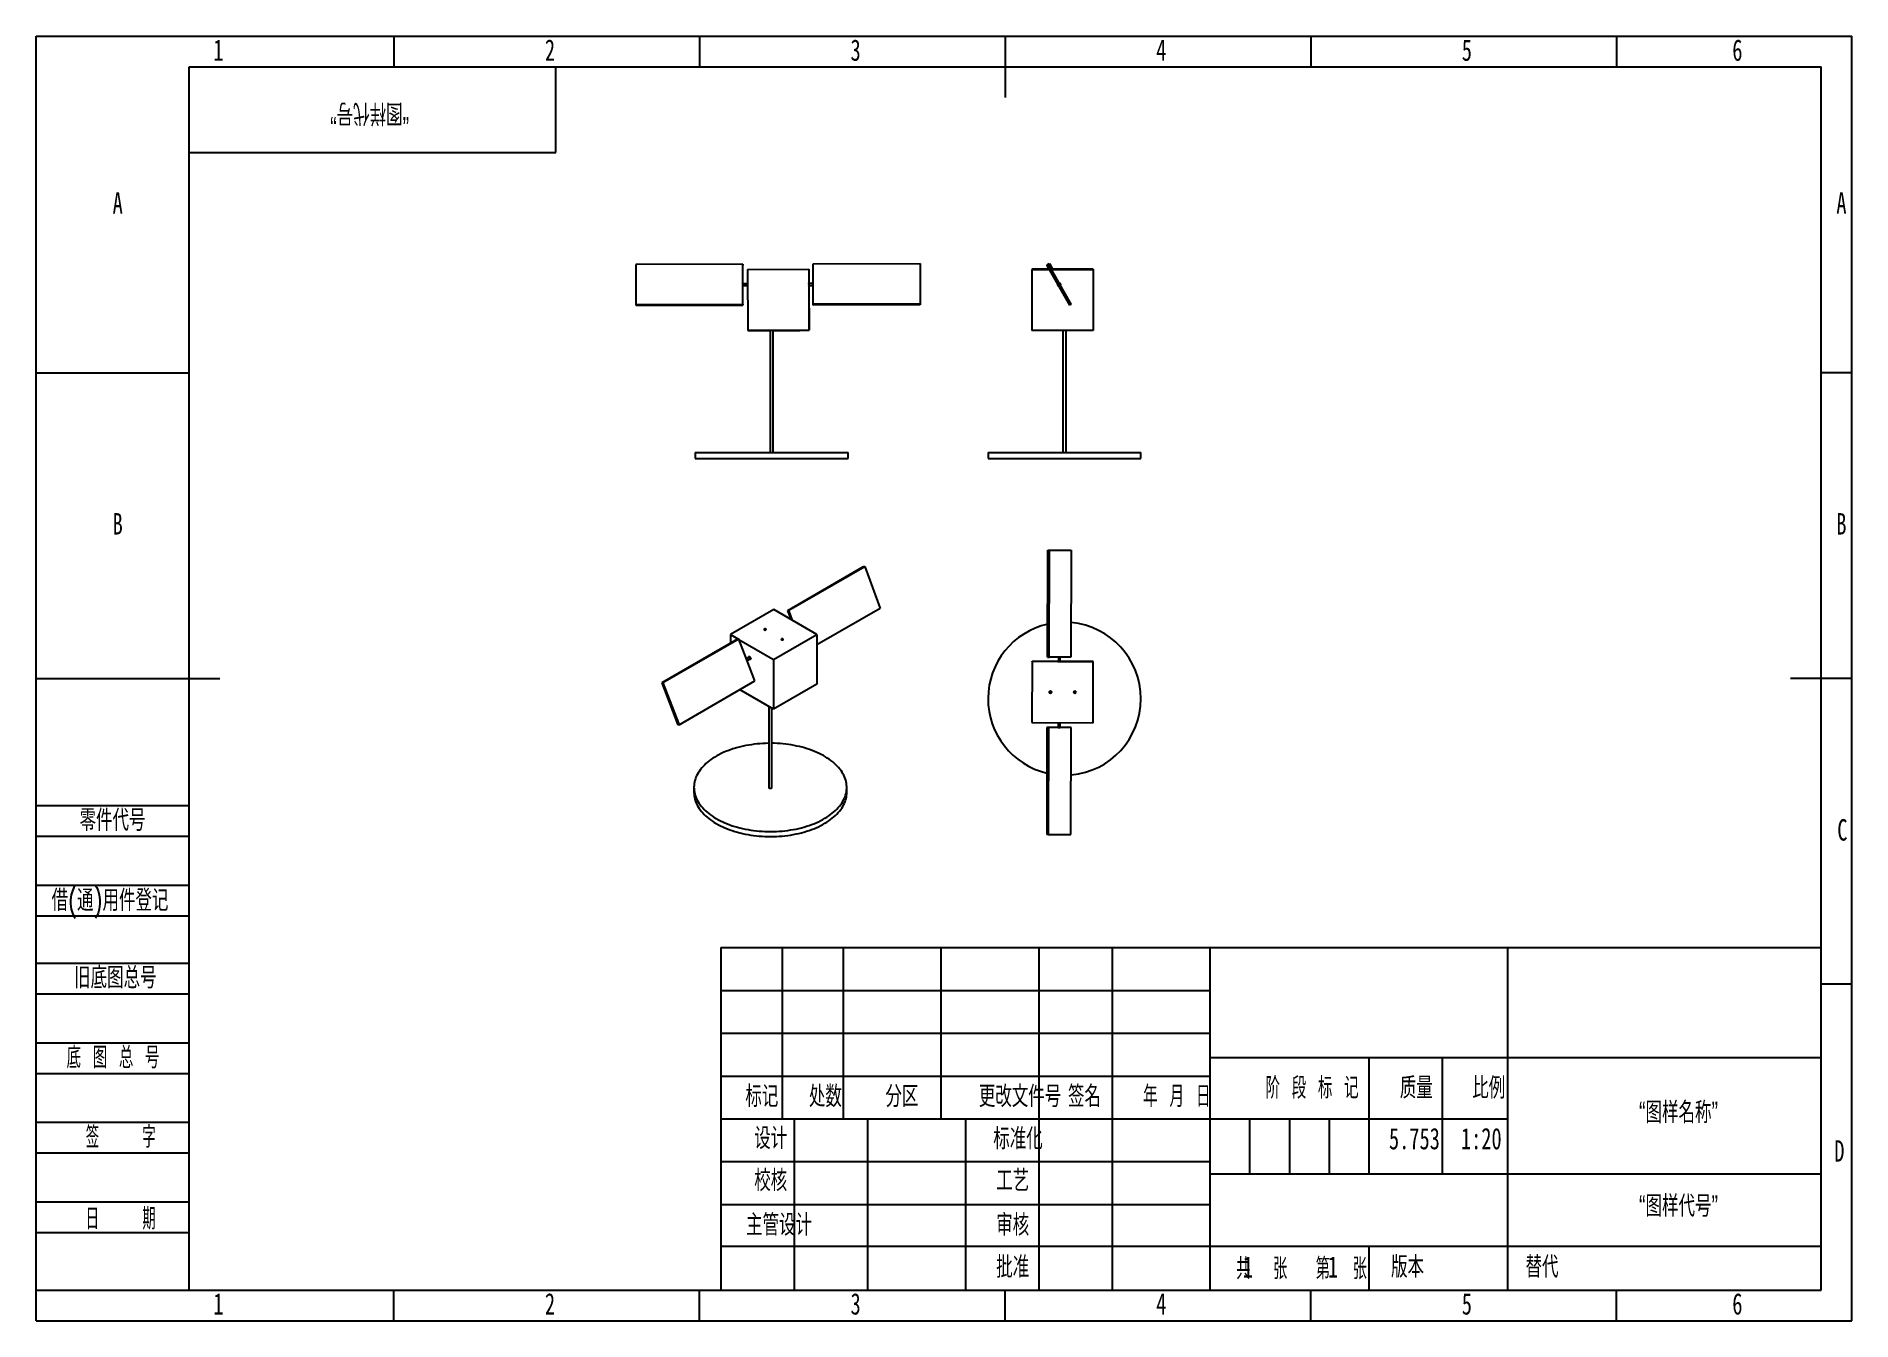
# Model space of a CAD drawing. Header units: millimetres. Extents: x 0 to 297, y 0 to 210.
import ezdxf

# ---------------------------------------------------------------- set-up
doc = ezdxf.new("R2010")
doc.units = ezdxf.units.MM
doc.layers.add('图框', color=7, linetype='Continuous')
doc.layers.add('粗实线层', color=7, linetype='Continuous', lineweight=25)
doc.styles.add('SLDTEXTSTYLE0', font='TXT', dxfattribs={"width": 0.7, "bigfont": 'bigfont'})
doc.styles.add('SLDTEXTSTYLE1', font='TXT', dxfattribs={"width": 0.6, "bigfont": 'bigfont'})
doc.styles.add('SLDTEXTSTYLE2', font='TXT', dxfattribs={"width": 0.614286, "bigfont": 'bigfont'})
doc.styles.add('SLDTEXTSTYLE3', font='TXT', dxfattribs={"width": 0.62, "bigfont": 'bigfont'})
doc.styles.add('SLDTEXTSTYLE4', font='TXT', dxfattribs={"width": 0.566667, "bigfont": 'bigfont'})
doc.styles.add('SLDTEXTSTYLE5', font='TXT', dxfattribs={"width": 0.7})

msp = doc.modelspace()

# ---------------------------------------------------------------- linework, layer by layer
at = {"color": 7, "linetype": 'Continuous', "lineweight": 25}
for p, q in [((115.6, 172.73), (98.1, 172.69)), ((98.1, 172.69), (98.11, 166.17)), ((115.6, 169.47), (115.6, 172.73)), ((115.6, 172.73), (115.6, 172.59)), ((115.6, 169.55), (115.6, 172.59)), ((127.08, 172.8), (144.58, 172.85)), ((127.09, 169.5), (127.08, 172.8)), ((144.58, 172.71), (144.58, 172.85)), ((144.58, 172.85), (144.59, 166.25)), ((144.58, 172.71), (144.59, 166.1)), ((165.56, 172.69), (165.3, 172.54)), ((165.35, 172.59), (165.3, 172.54)), ((165.3, 172.54), (169.01, 166.02)), ((165.61, 172.73), (165.35, 172.59)), ((165.46, 172.66), (165.72, 172.8)), ((165.46, 172.66), (165.5, 172.71)), ((165.46, 172.65), (165.46, 172.66)), ((165.5, 172.71), (165.77, 172.85)), ((165.61, 172.73), (165.56, 172.69)), ((165.56, 172.69), (169.27, 166.17)), ((167.47, 169.47), (165.61, 172.73)), ((165.72, 172.8), (165.77, 172.85)), ((166.19, 171.93), (165.72, 172.8)), ((165.77, 172.85), (166.26, 171.93)), ((116.37, 169.55), (115.6, 169.55)), ((115.61, 166.22), (115.6, 169.47)), ((116.36, 171.9), (126.36, 171.93)), ((116.36, 171.9), (116.39, 161.9)), ((126.36, 171.93), (126.39, 161.93)), ((126.36, 171.93), (126.39, 171.93)), ((127.09, 169.58), (126.38, 169.58)), ((126.39, 171.93), (126.4, 169.58)), ((127.09, 166.2), (127.09, 169.5)), ((162.91, 171.93), (162.88, 171.9)), ((162.88, 171.9), (165.67, 171.9)), ((162.88, 171.9), (162.88, 161.9)), ((165.65, 171.93), (162.91, 171.93)), ((172.91, 171.93), (166.07, 171.93)), ((166.08, 171.9), (172.88, 171.9)), ((169.32, 166.22), (167.47, 169.47)), ((169.75, 171.92), (169.75, 171.92)), ((170.05, 171.92), (170.05, 171.92)), ((172.88, 171.9), (172.91, 171.93)), ((172.88, 171.9), (172.88, 161.9)), ((172.91, 171.93), (172.91, 161.93)), ((115.6, 169.25), (116.37, 169.25)), ((115.61, 166.07), (115.6, 169.25)), ((126.39, 169.28), (127.09, 169.28)), ((126.4, 169.28), (126.42, 161.93)), ((98.11, 166.17), (115.61, 166.22)), ((98.11, 166.17), (98.11, 166.02)), ((98.11, 166.02), (115.61, 166.07)), ((115.61, 166.22), (115.61, 166.07)), ((144.59, 166.25), (127.09, 166.2)), ((127.09, 166.06), (127.09, 166.2)), ((144.59, 166.1), (127.09, 166.06)), ((144.59, 166.1), (144.59, 166.25)), ((169.27, 166.17), (169.01, 166.02)), ((169.27, 166.17), (169.32, 166.22)), ((126.39, 161.93), (116.39, 161.9)), ((116.39, 161.9), (116.42, 161.9)), ((116.42, 161.9), (120.05, 161.91)), ((120.05, 161.91), (120.05, 141.97)), ((120.55, 161.91), (126.42, 161.93)), ((120.55, 141.97), (120.55, 161.91)), ((126.42, 161.93), (126.39, 161.93)), ((172.88, 161.9), (162.88, 161.9)), ((167.96, 161.9), (167.96, 141.97)), ((168.46, 141.97), (168.46, 161.9)), ((172.91, 161.93), (172.88, 161.9)), ((107.8, 141.97), (107.8, 140.97)), ((107.8, 141.97), (132.8, 141.97)), ((107.8, 140.97), (132.8, 140.97)), ((132.8, 140.97), (132.8, 141.97)), ((155.71, 141.97), (155.71, 140.97)), ((155.71, 141.97), (168.21, 141.97)), ((155.71, 140.97), (168.21, 140.97)), ((168.21, 141.97), (180.71, 141.97)), ((168.21, 140.97), (180.71, 140.97)), ((180.71, 140.97), (180.71, 141.97)), ((165.46, 108.48), (165.5, 125.98)), ((165.5, 125.98), (169.06, 125.99)), ((165.5, 125.98), (165.77, 125.98)), ((165.72, 108.48), (165.77, 125.98)), ((165.77, 125.98), (169.32, 125.98)), ((169.06, 125.99), (169.32, 125.98)), ((169.32, 125.98), (169.27, 108.48)), ((122.94, 116.14), (135.34, 123.3)), ((123.12, 116.15), (135.53, 123.31)), ((135.34, 123.3), (135.53, 123.31)), ((135.53, 123.31), (138.05, 116.47)), ((120.65, 116.3), (113.56, 112.21)), ((127.7, 112.21), (120.65, 116.3)), ((122.94, 116.14), (123.12, 116.15)), ((123.48, 114.65), (122.94, 116.14)), ((123.72, 114.51), (123.12, 116.15)), ((138.05, 116.47), (127.7, 110.5)), ((119.07, 113.03), (119.07, 112.99)), ((119.37, 112.99), (119.37, 113.03)), ((114.74, 111.44), (102.33, 104.27)), ((114.92, 111.45), (102.52, 104.29)), ((113.56, 112.21), (114.87, 111.45)), ((113.56, 112.21), (113.56, 110.75)), ((114.92, 111.45), (114.74, 111.44)), ((116.24, 108.03), (114.92, 111.45)), ((114.94, 111.4), (120.61, 108.11)), ((120.61, 108.11), (127.7, 112.21)), ((121.89, 111.39), (121.89, 111.35)), ((122.19, 111.35), (122.19, 111.39)), ((127.7, 112.21), (127.72, 104.05)), ((116.73, 108.53), (116.17, 108.21)), ((117.55, 104.62), (116.24, 108.03)), ((116.28, 107.93), (116.88, 108.27)), ((116.7, 108.52), (116.7, 108.55)), ((116.88, 108.25), (116.85, 108.26)), ((120.61, 108.11), (120.63, 99.96)), ((162.91, 107.79), (162.88, 97.79)), ((162.91, 107.79), (162.91, 107.81)), ((162.91, 107.81), (167.21, 107.8)), ((172.91, 107.76), (162.91, 107.79)), ((165.46, 108.48), (165.72, 108.48)), ((167.5, 108.48), (165.72, 108.48)), ((167.22, 108.48), (167.21, 107.78)), ((169.27, 108.48), (167.5, 108.48)), ((167.51, 107.78), (167.52, 108.48)), ((167.51, 107.8), (172.91, 107.79)), ((172.88, 97.76), (172.91, 107.76)), ((172.91, 107.76), (172.91, 107.79)), ((102.52, 104.29), (102.33, 104.27)), ((102.33, 104.27), (104.96, 97.44)), ((102.52, 104.29), (105.15, 97.45)), ((105.15, 97.45), (117.55, 104.62)), ((127.72, 104.05), (120.63, 99.96)), ((120.63, 99.96), (115.07, 103.18)), ((165.75, 102.78), (165.75, 102.78)), ((166.05, 102.78), (166.05, 102.78)), ((169.75, 102.77), (169.75, 102.77)), ((170.05, 102.77), (170.05, 102.77)), ((119.84, 100.42), (119.84, 87.19)), ((120.34, 87.19), (120.34, 100.13)), ((105.15, 97.45), (104.96, 97.44)), ((162.88, 97.79), (172.88, 97.76)), ((165.35, 97), (165.3, 79.5)), ((165.61, 96.99), (165.35, 97)), ((167.18, 97), (165.35, 97)), ((165.61, 96.99), (165.56, 79.49)), ((167.47, 97), (165.61, 96.99)), ((167.19, 97.78), (167.18, 97)), ((169.32, 97), (167.47, 97)), ((167.48, 97), (167.49, 97.77)), ((169.06, 97), (167.48, 97)), ((169.32, 97), (169.06, 97)), ((169.27, 79.5), (169.32, 97)), ((107.59, 87.19), (107.59, 86.37)), ((132.59, 86.37), (132.59, 87.19)), ((165.56, 79.49), (165.3, 79.5)), ((165.56, 79.49), (169.27, 79.5))]:
    msp.add_line(p, q, dxfattribs=at)
at = {"color": 7, "linetype": 'Continuous', "lineweight": 25, "flags": 128}
for points in [[(126.39, 169.58), (126.39, 169.61), (126.39, 169.65), (126.39, 169.67), (126.38, 169.68), (126.38, 169.66), (126.38, 169.63), (126.38, 169.59), (126.38, 169.53), (126.38, 169.46), (126.39, 169.39), (126.39, 169.33), (126.39, 169.27), (126.39, 169.22), (126.39, 169.19), (126.39, 169.18), (126.39, 169.18), (126.39, 169.21), (126.39, 169.25), (126.39, 169.28)], [(169.73, 171.92), (169.74, 171.92), (169.77, 171.92), (169.81, 171.92), (169.86, 171.92), (169.91, 171.92), (169.96, 171.92), (170.01, 171.92), (170.04, 171.92), (170.06, 171.92), (170.06, 171.92), (170.04, 171.92), (170.01, 171.92), (169.96, 171.92), (169.91, 171.92), (169.86, 171.92), (169.81, 171.92), (169.77, 171.92), (169.74, 171.92), (169.73, 171.92)], [(170.05, 171.92), (170.04, 171.92), (170.01, 171.92), (169.97, 171.92), (169.92, 171.92), (169.87, 171.92), (169.82, 171.92), (169.78, 171.92), (169.76, 171.92), (169.75, 171.92), (169.76, 171.92), (169.78, 171.92), (169.82, 171.92), (169.87, 171.92), (169.92, 171.92), (169.97, 171.92), (170.01, 171.92), (170.04, 171.92), (170.05, 171.92)], [(121.41, 161.92), (121.66, 161.92), (121.91, 161.92), (122.16, 161.92), (122.4, 161.92), (122.64, 161.92), (122.87, 161.92), (123.09, 161.92), (123.3, 161.92), (123.51, 161.92), (123.7, 161.92), (123.89, 161.92), (124.06, 161.92), (124.21, 161.92), (124.35, 161.92), (124.48, 161.92), (124.59, 161.92), (124.69, 161.92), (124.76, 161.92), (124.83, 161.92), (124.87, 161.92), (124.9, 161.92), (124.9, 161.92), (124.89, 161.92), (124.87, 161.92), (124.82, 161.92), (124.76, 161.92), (124.68, 161.92), (124.58, 161.92), (124.47, 161.92), (124.34, 161.92), (124.2, 161.92), (124.04, 161.92), (123.87, 161.92), (123.69, 161.92), (123.49, 161.92), (123.29, 161.92), (123.07, 161.92), (122.85, 161.92), (122.62, 161.92), (122.38, 161.92), (122.14, 161.92), (121.89, 161.92), (121.64, 161.92), (121.39, 161.92), (121.15, 161.92), (120.9, 161.91), (120.65, 161.91), (120.41, 161.91), (120.17, 161.91), (119.94, 161.91), (119.72, 161.91), (119.5, 161.91), (119.3, 161.91), (119.11, 161.91), (118.92, 161.91), (118.75, 161.91), (118.6, 161.91), (118.45, 161.91), (118.33, 161.91), (118.22, 161.91), (118.12, 161.91), (118.04, 161.91), (117.98, 161.91), (117.94, 161.91), (117.91, 161.91), (117.9, 161.91), (117.91, 161.91), (117.94, 161.91), (117.99, 161.91), (118.05, 161.91), (118.13, 161.91), (118.22, 161.91), (118.34, 161.91), (118.46, 161.91), (118.61, 161.91), (118.77, 161.91), (118.94, 161.91), (119.12, 161.91), (119.31, 161.91), (119.52, 161.91), (119.73, 161.91), (119.96, 161.91), (120.05, 161.91)], [(120.55, 161.91), (120.67, 161.91), (120.92, 161.91), (121.16, 161.92), (121.41, 161.92)], [(119.33, 112.96), (119.37, 112.98), (119.38, 113.01), (119.38, 113.05), (119.36, 113.08), (119.32, 113.1), (119.28, 113.12), (119.23, 113.12), (119.17, 113.12), (119.12, 113.1), (119.08, 113.08), (119.06, 113.05), (119.05, 113.02), (119.06, 112.99), (119.09, 112.96), (119.13, 112.94), (119.18, 112.93), (119.24, 112.93), (119.29, 112.94), (119.33, 112.96)], [(119.32, 112.96), (119.35, 112.99), (119.37, 113.02), (119.36, 113.05), (119.34, 113.08), (119.3, 113.1), (119.26, 113.11), (119.2, 113.11), (119.15, 113.1), (119.11, 113.09), (119.08, 113.06), (119.07, 113.03), (119.07, 113), (119.09, 112.98), (119.13, 112.95), (119.18, 112.94), (119.23, 112.94), (119.28, 112.95), (119.32, 112.96)], [(121.92, 111.46), (121.89, 111.43), (121.88, 111.4), (121.88, 111.37), (121.9, 111.34), (121.93, 111.32), (121.98, 111.3), (122.03, 111.29), (122.09, 111.3), (122.13, 111.31), (122.17, 111.33), (122.2, 111.36), (122.2, 111.39), (122.19, 111.42), (122.16, 111.45), (122.12, 111.47), (122.07, 111.48), (122.02, 111.48), (121.97, 111.47), (121.92, 111.46)], [(122.14, 111.33), (122.17, 111.35), (122.19, 111.38), (122.18, 111.41), (122.16, 111.44), (122.12, 111.46), (122.08, 111.47), (122.03, 111.48), (121.98, 111.47), (121.93, 111.45), (121.9, 111.43), (121.89, 111.4), (121.89, 111.37), (121.92, 111.34), (121.95, 111.32), (122, 111.31), (122.05, 111.3), (122.1, 111.31), (122.14, 111.33)], [(116.53, 108.42), (116.53, 108.45), (116.53, 108.5), (116.55, 108.54), (116.58, 108.57), (116.62, 108.57), (116.67, 108.57), (116.71, 108.54), (116.76, 108.5), (116.8, 108.45), (116.84, 108.4), (116.86, 108.33), (116.88, 108.27), (116.88, 108.22), (116.86, 108.17), (116.84, 108.14), (116.8, 108.12), (116.76, 108.12), (116.71, 108.14), (116.68, 108.16)], [(167.11, 107.78), (167.12, 107.78), (167.15, 107.78), (167.19, 107.78), (167.25, 107.78), (167.31, 107.78), (167.38, 107.78), (167.45, 107.78), (167.51, 107.78), (167.56, 107.78), (167.59, 107.78), (167.61, 107.78), (167.61, 107.78), (167.59, 107.78), (167.56, 107.78), (167.51, 107.78)], [(167.47, 97), (167.48, 97), (167.48, 97)], [(119.84, 94.4), (119.79, 94.4), (119.32, 94.39), (118.86, 94.37), (118.39, 94.34), (117.92, 94.3), (117.46, 94.24), (117, 94.18), (116.55, 94.11), (116.1, 94.03), (115.66, 93.94), (115.22, 93.84), (114.79, 93.73), (114.37, 93.61), (113.96, 93.48), (113.55, 93.34), (113.16, 93.19), (112.77, 93.04), (112.39, 92.88), (112.03, 92.71), (111.67, 92.53), (111.33, 92.34), (111, 92.15), (110.69, 91.95), (110.38, 91.74), (110.09, 91.52), (109.82, 91.3), (109.56, 91.08), (109.31, 90.85), (109.08, 90.61), (108.87, 90.37), (108.67, 90.12), (108.48, 89.87), (108.32, 89.62), (108.17, 89.36), (108.03, 89.1), (107.92, 88.84), (107.82, 88.57), (107.74, 88.3), (107.67, 88.04), (107.63, 87.77), (107.6, 87.49), (107.59, 87.22), (107.6, 86.95), (107.62, 86.68), (107.66, 86.41), (107.72, 86.14), (107.8, 85.87), (107.89, 85.61), (108, 85.34), (108.13, 85.08), (108.28, 84.82), (108.44, 84.57), (108.62, 84.32), (108.82, 84.07), (109.03, 83.83), (109.25, 83.59), (109.5, 83.36), (109.75, 83.13), (110.02, 82.91), (110.31, 82.69), (110.61, 82.49), (110.92, 82.28), (111.25, 82.09)], [(111.25, 82.09), (111.59, 81.9), (111.94, 81.72), (112.3, 81.54), (112.67, 81.38), (113.06, 81.22), (113.45, 81.07), (113.86, 80.93), (114.27, 80.8), (114.69, 80.68), (115.12, 80.57), (115.55, 80.47), (115.99, 80.37), (116.44, 80.29), (116.89, 80.21), (117.35, 80.15), (117.81, 80.09), (118.27, 80.05), (118.74, 80.02), (119.21, 79.99), (119.68, 79.98), (120.15, 79.97), (120.62, 79.98), (121.09, 80), (121.55, 80.02), (122.02, 80.06), (122.48, 80.11), (122.94, 80.16), (123.4, 80.23), (123.85, 80.31), (124.3, 80.39), (124.74, 80.49), (125.17, 80.6), (125.59, 80.71), (126.01, 80.84), (126.42, 80.97), (126.82, 81.11), (127.22, 81.26), (127.6, 81.42), (127.97, 81.59), (128.33, 81.76), (128.67, 81.95), (129.01, 82.14), (129.33, 82.33), (129.64, 82.54), (129.94, 82.75), (130.22, 82.96), (130.49, 83.19), (130.74, 83.42), (130.98, 83.65), (131.2, 83.89), (131.41, 84.13), (131.6, 84.38), (131.78, 84.63), (131.94, 84.89), (132.08, 85.15), (132.2, 85.41), (132.31, 85.67), (132.4, 85.94), (132.47, 86.21), (132.53, 86.48), (132.56, 86.75), (132.58, 87.02), (132.59, 87.29), (132.57, 87.56), (132.54, 87.83), (132.49, 88.1), (132.42, 88.37), (132.33, 88.64), (132.23, 88.9), (132.11, 89.17), (131.97, 89.43), (131.82, 89.68), (131.65, 89.94), (131.46, 90.18), (131.26, 90.43), (131.04, 90.67), (130.8, 90.9), (130.55, 91.13), (130.29, 91.36), (130.01, 91.58), (129.72, 91.79), (129.41, 92), (129.09, 92.2), (128.76, 92.39), (128.41, 92.57), (128.06, 92.75), (127.69, 92.92), (127.31, 93.08), (126.92, 93.23), (126.52, 93.38), (126.12, 93.51), (125.7, 93.64), (125.28, 93.75), (124.84, 93.86), (124.41, 93.96), (123.96, 94.05), (123.51, 94.13), (123.06, 94.2), (122.6, 94.26), (122.14, 94.31), (121.67, 94.35), (121.2, 94.38), (120.73, 94.4), (120.34, 94.4)], [(107.59, 86.37), (107.6, 86.14), (107.62, 85.86), (107.66, 85.59), (107.72, 85.32), (107.8, 85.06), (107.89, 84.79), (108, 84.53), (108.13, 84.27), (108.28, 84.01), (108.44, 83.75), (108.62, 83.5), (108.82, 83.26), (109.03, 83.01), (109.25, 82.77), (109.5, 82.54), (109.75, 82.31), (110.02, 82.09), (110.31, 81.88), (110.61, 81.67), (110.92, 81.47), (111.25, 81.27)], [(111.25, 81.27), (111.59, 81.08), (111.94, 80.9), (112.3, 80.73), (112.67, 80.56), (113.06, 80.41), (113.45, 80.26), (113.86, 80.12), (114.27, 79.99), (114.69, 79.87), (115.12, 79.75), (115.55, 79.65), (115.99, 79.56), (116.44, 79.47), (116.89, 79.4), (117.35, 79.33), (117.81, 79.28), (118.27, 79.23), (118.74, 79.2), (119.21, 79.17), (119.68, 79.16), (120.15, 79.16), (120.62, 79.16), (121.09, 79.18), (121.55, 79.21), (122.02, 79.24), (122.48, 79.29), (122.94, 79.35), (123.4, 79.41), (123.85, 79.49), (124.3, 79.58), (124.74, 79.67), (125.17, 79.78), (125.59, 79.89), (126.01, 80.02), (126.42, 80.15), (126.82, 80.29), (127.22, 80.44), (127.6, 80.6), (127.97, 80.77), (128.33, 80.95), (128.67, 81.13), (129.01, 81.32), (129.33, 81.52), (129.64, 81.72), (129.94, 81.93), (130.22, 82.15), (130.49, 82.37), (130.74, 82.6), (130.98, 82.83), (131.2, 83.07), (131.41, 83.32), (131.6, 83.56), (131.78, 83.82), (131.94, 84.07), (132.08, 84.33), (132.2, 84.59), (132.31, 84.86), (132.4, 85.12), (132.47, 85.39), (132.53, 85.66), (132.56, 85.93), (132.58, 86.2), (132.59, 86.37)], [(119.91, 87.09), (119.97, 87.06), (120.03, 87.05), (120.1, 87.05), (120.16, 87.05), (120.23, 87.07), (120.28, 87.09), (120.31, 87.13), (120.33, 87.17), (120.34, 87.19)]]:
    msp.add_lwpolyline(points, dxfattribs=at)
at = {"color": 7, "linetype": 'Continuous', "lineweight": 25}
for centre, radius in [((165.9, 102.78), 0.165), ((165.9, 102.78), 0.15), ((169.9, 102.77), 0.165), ((169.9, 102.77), 0.15)]:
    msp.add_circle(centre, radius, dxfattribs=at)
for centre, radius, start, end in [((119.23, 169.51), 3.63, 179.2929, 180.4892), ((138.13, 169.46), 22.53, 179.9543, 180.5245), ((167.34, 169.4), 0.25, 180.0005, 239.9367), ((167.34, 169.4), 0.25, 180.0005, 239.5249), ((167.34, 169.4), 0.25, 335.7123, 83.5789), ((167.35, 169.41), 0.15, 2.7608, 56.5305), ((168.21, 101.69), 12.5, 102.6715, 256.6673), ((168.21, 101.69), 12.5, 274.9894, 85.0585), ((167.18, 99.83), 7.95, 89.791, 90.5117), ((165.9, 102.78), 0.165, 179.8488, 359.8485), ((165.9, 102.78), 0.165, 179.8488, 359.8485), ((165.9, 102.78), 0.165, 179.8488, 359.8485), ((165.9, 102.78), 0.15, 359.9998, 179.8485), ((169.9, 102.77), 0.165, 179.8488, 359.8485), ((169.9, 102.77), 0.165, 179.8488, 359.8485), ((169.9, 102.77), 0.165, 179.8488, 359.8485), ((169.9, 102.77), 0.15, 359.9998, 179.8485), ((167.41, 123.12), 26.12, 269.5011, 270.1161), ((119.96, 87.2), 0.125, 185.3828, 245.9373)]:
    msp.add_arc(centre, radius, start, end, dxfattribs=at)
at = {"layer": '图框'}
for p, q in [((0, 0), (0, 210)), ((0, 210), (297, 210)), ((58.5, 210), (58.5, 205)), ((108.5, 210), (108.5, 205)), ((208.5, 210), (208.5, 205)), ((258.5, 210), (258.5, 205)), ((297, 0), (297, 210)), ((0, 155), (25, 155)), ((297, 155), (292, 155)), ((0, 84.22), (25, 84.22)), ((0, 79.22), (25, 79.22)), ((0, 71.22), (25, 71.22)), ((0, 66.22), (25, 66.22)), ((0, 58.43), (25, 58.43)), ((112, 54), (192, 54)), ((297, 55), (292, 55)), ((0, 53.43), (25, 53.43)), ((0, 45.43), (25, 45.43)), ((112, 47), (192, 47)), ((0, 40.43), (25, 40.43)), ((198.5, 33), (198.5, 24)), ((205, 33), (205, 24)), ((211.5, 33), (211.5, 24)), ((0, 32.43), (25, 32.43)), ((0, 27.43), (25, 27.43)), ((0, 19.43), (25, 19.43)), ((0, 14.43), (25, 14.43)), ((0, 5), (25, 5)), ((58.5, 0), (58.5, 5)), ((108.5, 0), (108.5, 5)), ((208.5, 0), (208.5, 5)), ((258.5, 0), (258.5, 5)), ((0, 0), (297, 0))]:
    msp.add_line(p, q, dxfattribs=at)
at = {"layer": '图框', "lineweight": 25}
for p, q in [((158.5, 210), (158.5, 200)), ((0, 105), (30, 105)), ((297, 105), (287, 105)), ((112, 61), (112, 5)), ((112, 61), (292, 61)), ((122, 61), (122, 33)), ((132, 61), (132, 33)), ((148, 61), (148, 33)), ((164, 61), (164, 5)), ((176, 61), (176, 5)), ((191.97, 61.05), (192, 5)), ((240.69, 61), (240.69, 5)), ((191.98, 43.05), (291.98, 43.05)), ((218, 43.07), (218, 24.07)), ((230, 43), (230, 24)), ((112, 40), (192, 40)), ((112, 33), (192, 33)), ((124, 33), (124, 5)), ((136, 33), (136, 5)), ((152, 33), (152, 5)), ((192.02, 33), (240.69, 33)), ((112, 26), (192, 26)), ((192, 24), (292, 24)), ((112, 19), (192, 19)), ((112, 12.17), (192, 12.17)), ((192, 12.17), (292, 12.17)), ((218, 12.17), (218, 5)), ((25, 5), (292, 5)), ((158.5, 0), (158.5, 5))]:
    msp.add_line(p, q, dxfattribs=at)
at = {"layer": '图框', "linetype": 'Continuous', "lineweight": 25}
for p, q in [((25, 5), (25, 205)), ((25, 205), (292, 205)), ((292, 5), (292, 205))]:
    msp.add_line(p, q, dxfattribs=at)
at = {"layer": '粗实线层'}
for p, q in [((85, 191), (85, 205)), ((25, 191), (85, 191))]:
    msp.add_line(p, q, dxfattribs=at)

# ---------------------------------------------------------------- texts
at = {"layer": '图框', "char_height": 3.5}
for s, insert, attachment_point, style in [('1', (29.79, 209.5), 2, 'SLDTEXTSTYLE5'), ('2', (84.04, 209.5), 2, 'SLDTEXTSTYLE5'), ('3', (134.04, 209.5), 2, 'SLDTEXTSTYLE5'), ('4', (184.04, 209.5), 2, 'SLDTEXTSTYLE5'), ('5', (234.04, 209.5), 2, 'SLDTEXTSTYLE5'), ('6', (278.3, 209.5), 2, 'SLDTEXTSTYLE5'), ('A', (13.32, 184.5), 2, 'SLDTEXTSTYLE5'), ('A', (295.32, 184.5), 2, 'SLDTEXTSTYLE5'), ('B', (13.32, 132.04), 2, 'SLDTEXTSTYLE5'), ('B', (295.32, 132.04), 2, 'SLDTEXTSTYLE5'), ('零件代号', (7.08, 83.58), 1, 'SLDTEXTSTYLE0'), ('C', (295.48, 82), 2, 'SLDTEXTSTYLE5'), ('借(通)用件登记', (2.5, 70.47), 1, 'SLDTEXTSTYLE0'), ('旧底图总号', (6.19, 57.82), 1, 'SLDTEXTSTYLE0'), ('底 图 总 号', (4.95, 44.77), 1, 'SLDTEXTSTYLE2'), ('标记', (118.7, 38.42), 2, 'SLDTEXTSTYLE0'), ('处数', (129.09, 38.42), 2, 'SLDTEXTSTYLE0'), ('分区', (141.61, 38.42), 2, 'SLDTEXTSTYLE0'), ('更改文件号', (160.94, 38.42), 2, 'SLDTEXTSTYLE0'), ('签名', (171.48, 38.42), 2, 'SLDTEXTSTYLE0'), ('年 月 日', (186.59, 38.42), 2, 'SLDTEXTSTYLE3'), ('阶 段 标 记', (208.72, 39.81), 2, 'SLDTEXTSTYLE2'), ('质量', (225.77, 39.81), 2, 'SLDTEXTSTYLE0'), ('比例', (237.62, 39.81), 2, 'SLDTEXTSTYLE0'), ('“图样名称”', (268.67, 35.79), 2, 'SLDTEXTSTYLE0'), ('签    字', (13.81, 31.76), 2, 'SLDTEXTSTYLE4'), ('设计', (120.15, 31.56), 2, 'SLDTEXTSTYLE0'), ('标准化', (160.61, 31.49), 2, 'SLDTEXTSTYLE0'), ('5.753', (225.46, 31.52), 2, 'SLDTEXTSTYLE5'), ('1:20', (236.4, 31.52), 2, 'SLDTEXTSTYLE5'), ('D', (294.98, 29.5), 2, 'SLDTEXTSTYLE5'), ('校核', (120.15, 24.68), 2, 'SLDTEXTSTYLE0'), ('工艺', (159.74, 24.64), 2, 'SLDTEXTSTYLE0'), ('“图样代号”', (268.67, 20.49), 2, 'SLDTEXTSTYLE0'), ('日    期', (13.81, 18.41), 2, 'SLDTEXTSTYLE4'), ('主管设计', (121.51, 17.4), 2, 'SLDTEXTSTYLE0'), ('审核', (159.74, 17.4), 2, 'SLDTEXTSTYLE0'), ('批准', (159.74, 10.52), 2, 'SLDTEXTSTYLE0'), ('共  张', (200.48, 10.26), 2, 'SLDTEXTSTYLE1'), ('1', (197.39, 10.53), 1, 'SLDTEXTSTYLE5'), ('第  张', (213.51, 10.26), 2, 'SLDTEXTSTYLE1'), ('1', (211.3, 10.53), 1, 'SLDTEXTSTYLE5'), ('版本', (224.34, 10.53), 2, 'SLDTEXTSTYLE0'), ('替代', (243.64, 10.53), 1, 'SLDTEXTSTYLE0'), ('1', (29.79, 4.5), 2, 'SLDTEXTSTYLE5'), ('2', (84.04, 4.5), 2, 'SLDTEXTSTYLE5'), ('3', (134.04, 4.5), 2, 'SLDTEXTSTYLE5'), ('4', (184.04, 4.5), 2, 'SLDTEXTSTYLE5'), ('5', (234.04, 4.5), 2, 'SLDTEXTSTYLE5'), ('6', (278.3, 4.5), 2, 'SLDTEXTSTYLE5')]:
    msp.add_mtext(s, dxfattribs=dict(at, insert=insert, attachment_point=attachment_point, style=style))
at = {"layer": '图框', "insert": (54.53, 195.65), "char_height": 3.5, "attachment_point": 2, "rotation": 180, "style": 'SLDTEXTSTYLE0'}
msp.add_mtext('“图样代号”', dxfattribs=at)

doc.saveas('drawing.dxf')
